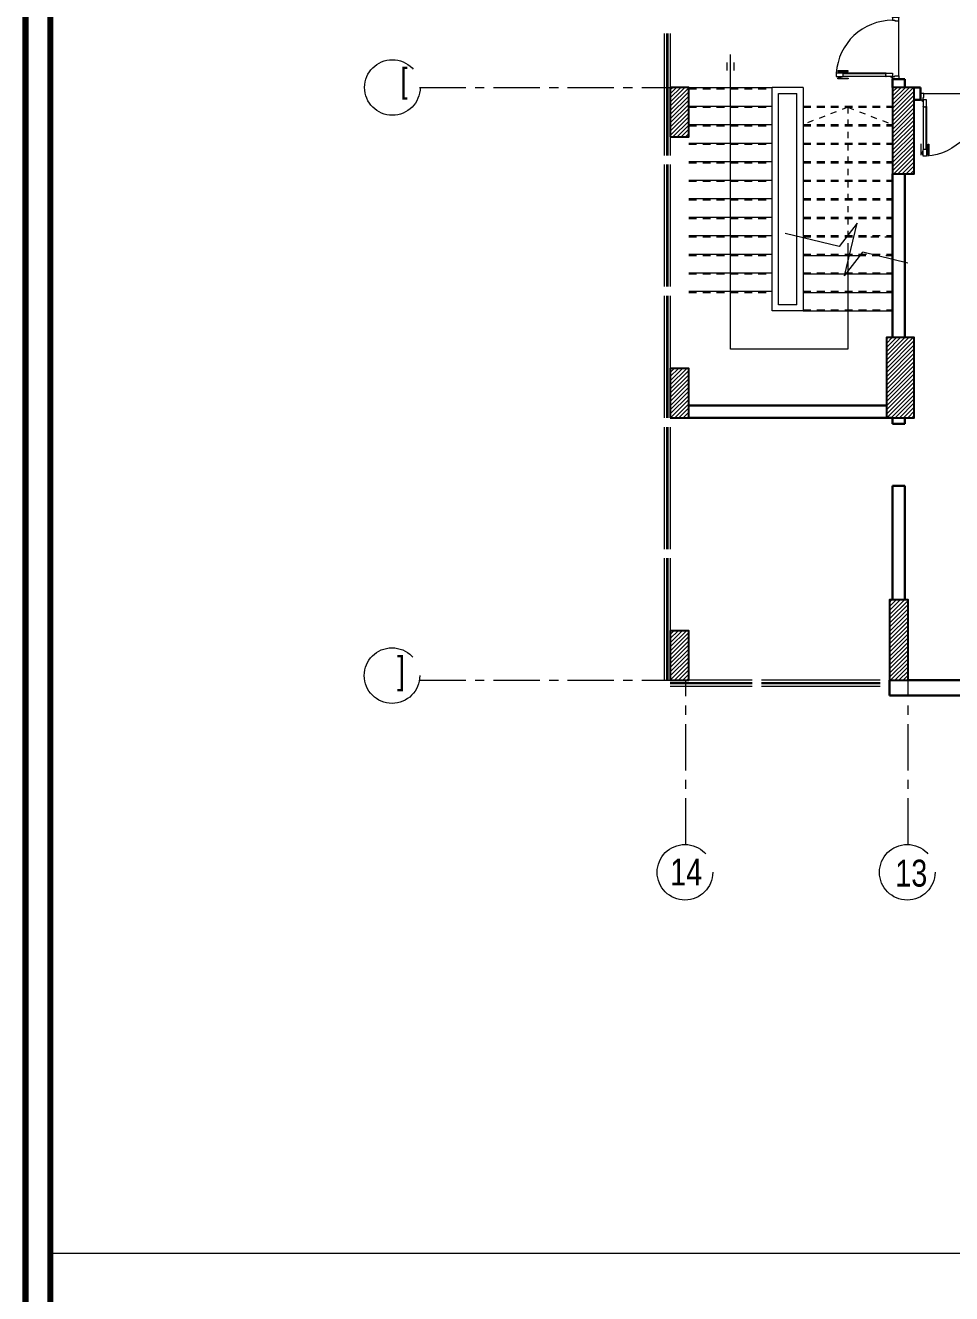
# Model space of a CAD drawing. Extents: x 847 to 949, y 444 to 823.
# Drawn here: x 847.5 to 862.5, y 705.8 to 726.34 of the extents above; entities that cross this region are included whole.
import ezdxf

# ---------------------------------------------------------------- set-up
doc = ezdxf.new("R2010")
doc.units = 0
doc.header["$MEASUREMENT"] = 0
for name, pattern in [('CENTERX2', [4, 2.5, -0.5, 0.5, -0.5]), ('HIDDEN', [0.375, 0.25, -0.125]), ('HIDDEN2', [0.1875, 0.125, -0.0625])]:
    doc.linetypes.add(name, pattern=pattern)
doc.layers.get('0').update_dxf_attribs({"linetype": 'CONTINUOUS', "lineweight": 30})
for name, color, linetype, lineweight in [('axis', 1, 'CENTERX2', 5), ('Column', 6, 'CONTINUOUS', 25), ('DOOR', 30, 'CONTINUOUS', 9), ('hatch', 252, 'CONTINUOUS', 9), ('PLAN-ELEV', 2, 'CONTINUOUS', 5), ('PLAN-HAND', 30, 'CONTINUOUS', 5), ('PLAN-STAIR', 3, 'CONTINUOUS', 9), ('PLAN-STAIR-HIDDEN', 1, 'HIDDEN2', 5), ('SEC-HT', 251, 'CONTINUOUS', 5), ('stairs', 50, 'CONTINUOUS', 9), ('txt in circle', 11, 'CONTINUOUS', 13), ('UG-BORDER', 20, 'CONTINUOUS', 80), ('Wall', 5, 'CONTINUOUS', 30), ('WINDOW', 4, 'CONTINUOUS', 5)]:
    doc.layers.add(name, color=color, linetype=linetype, lineweight=lineweight)
doc.styles.add('SOSA2', font='SOSA.shx', dxfattribs={"width": 0.8})
pattern_1 = [(45, (1093.753867, 401.410554), (-0.0336759605, 0.0336759605), [])]

# ---------------------------------------------------------------- blocks, each defined once
blk = doc.blocks.new('d3')
at = {"layer": 'DOOR', "color": 252}
for p, q in [((45.662, -61.505), (45.662, -60.806)), ((45.667, -60.806), (45.667, -61.505)), ((45.714, -60.806), (45.714, -61.505)), ((45.719, -61.505), (45.719, -60.806))]:
    blk.add_line(p, q, dxfattribs=at)
at = {"layer": 'DOOR', "color": 251}
blk.add_line((45.674, -61.711), (46.563, -61.711), dxfattribs=at)
at = {"layer": 'DOOR', "color": 1}
for points in [[(45.634, -60.895), (45.626, -60.895), (45.626, -60.722), (45.634, -60.722)], [(45.646, -60.74), (45.64, -60.74), (45.64, -60.76), (45.646, -60.76)], [(45.735, -60.74), (45.741, -60.74), (45.741, -60.76), (45.735, -60.76)], [(45.747, -60.895), (45.755, -60.895), (45.755, -60.722), (45.747, -60.722)]]:
    blk.add_lwpolyline(points, close=True, dxfattribs=at)
for points in [[(45.634, -60.74, -1), (45.64, -60.74), (45.64, -60.74), (45.64, -60.76), (45.64, -60.76, -1), (45.634, -60.76), (45.634, -60.76)], [(45.747, -60.74, 1), (45.741, -60.74), (45.741, -60.74), (45.741, -60.76), (45.741, -60.76, 1), (45.747, -60.76), (45.747, -60.76)]]:
    blk.add_lwpolyline(points, format="xyb", close=True, dxfattribs=at)
for points in [[(45.652, -60.767), (45.646, -60.767), (45.646, -60.733), (45.652, -60.733)], [(45.663, -60.778), (45.652, -60.778), (45.652, -60.722), (45.663, -60.722)], [(45.729, -60.767), (45.735, -60.767), (45.735, -60.733), (45.729, -60.733)]]:
    blk.add_lwpolyline(points, dxfattribs=at)
at = {"layer": 'DOOR', "color": 5}
for points in [[(45.667, -60.81), (45.667, -60.81, -1), (45.667, -60.801)], [(45.714, -60.81), (45.714, -60.81, 1), (45.714, -60.801)], [(45.667, -61.5), (45.667, -61.5, 1), (45.667, -61.51)], [(45.714, -61.5), (45.714, -61.5, -1), (45.714, -61.51)]]:
    blk.add_lwpolyline(points, format="xyb", close=True, dxfattribs=at)
for points in [[(45.667, -60.8), (45.667, -60.811), (45.714, -60.811), (45.714, -60.8), (45.718, -60.8), (45.718, -60.7), (45.718, -60.7), (45.663, -60.7), (45.663, -60.8)], [(45.618, -61.711), (45.618, -61.611), (45.663, -61.611), (45.663, -61.649), (45.674, -61.649), (45.674, -61.711)], [(45.667, -61.511), (45.667, -61.5), (45.714, -61.5), (45.714, -61.511), (45.718, -61.511), (45.718, -61.611), (45.718, -61.611), (45.663, -61.611), (45.663, -61.511)], [(46.618, -61.711), (46.618, -61.611), (46.574, -61.611), (46.574, -61.649), (46.563, -61.649), (46.563, -61.711)]]:
    blk.add_lwpolyline(points, close=True, dxfattribs=at)
blk.add_lwpolyline([(45.718, -60.778), (45.729, -60.778), (45.729, -60.722), (45.718, -60.722)], dxfattribs=at)
blk.add_circle((45.652, -61.6), 0.0111, dxfattribs=at)
at = {"layer": 'DOOR', "color": 252}
blk.add_arc((45.661, -61.611), 0.913, 360, 86.3977, dxfattribs=at)
blk = doc.blocks.new('d2')
at = {"layer": 'DOOR', "color": 251}
for p, q in [((91.315, -77.838), (92.204, -77.838)), ((93.204, -77.838), (92.315, -77.838))]:
    blk.add_line(p, q, dxfattribs=at)
at = {"layer": 'DOOR', "color": 252}
for p, q in [((91.303, -78.043), (91.303, -78.743)), ((91.308, -78.743), (91.308, -78.043)), ((91.355, -78.743), (91.355, -78.043)), ((91.36, -78.043), (91.36, -78.743)), ((93.159, -78.043), (93.159, -78.743)), ((93.164, -78.743), (93.164, -78.043)), ((93.21, -78.743), (93.21, -78.043)), ((93.215, -78.043), (93.215, -78.743))]:
    blk.add_line(p, q, dxfattribs=at)
at = {"layer": 'DOOR', "color": 5}
for points in [[(91.259, -77.838), (91.259, -77.938), (91.304, -77.938), (91.304, -77.9), (91.315, -77.9), (91.315, -77.838)], [(92.259, -77.838), (92.259, -77.938), (92.215, -77.938), (92.215, -77.9), (92.204, -77.9), (92.204, -77.838)], [(92.259, -77.838), (92.259, -77.938), (92.304, -77.938), (92.304, -77.9), (92.315, -77.9), (92.315, -77.838)], [(93.259, -77.838), (93.259, -77.938), (93.215, -77.938), (93.215, -77.9), (93.204, -77.9), (93.204, -77.838)], [(91.308, -78.038), (91.308, -78.049), (91.355, -78.049), (91.355, -78.038), (91.359, -78.038), (91.359, -77.938), (91.359, -77.938), (91.304, -77.938), (91.304, -78.038)], [(93.21, -78.038), (93.21, -78.049), (93.164, -78.049), (93.164, -78.038), (93.159, -78.038), (93.159, -77.938), (93.159, -77.938), (93.215, -77.938), (93.215, -78.038)], [(91.308, -78.749), (91.308, -78.738), (91.355, -78.738), (91.355, -78.749), (91.359, -78.749), (91.359, -78.849), (91.359, -78.849), (91.304, -78.849), (91.304, -78.749)], [(93.21, -78.749), (93.21, -78.738), (93.164, -78.738), (93.164, -78.749), (93.159, -78.749), (93.159, -78.849), (93.159, -78.849), (93.215, -78.849), (93.215, -78.749)]]:
    blk.add_lwpolyline(points, close=True, dxfattribs=at)
for points in [[(91.308, -78.048), (91.308, -78.048, -1), (91.308, -78.038)], [(91.355, -78.048), (91.355, -78.048, 1), (91.355, -78.038)], [(93.164, -78.048), (93.164, -78.048, -1), (93.164, -78.038)], [(93.21, -78.048), (93.21, -78.048, 1), (93.21, -78.038)], [(91.308, -78.738), (91.308, -78.738, 1), (91.308, -78.748)], [(91.355, -78.738), (91.355, -78.738, -1), (91.355, -78.748)], [(93.164, -78.738), (93.164, -78.738, 1), (93.164, -78.748)], [(93.21, -78.738), (93.21, -78.738, -1), (93.21, -78.748)]]:
    blk.add_lwpolyline(points, format="xyb", close=True, dxfattribs=at)
at = {"layer": 'DOOR', "color": 1}
for points in [[(91.275, -78.654), (91.267, -78.654), (91.267, -78.826), (91.275, -78.826)], [(91.388, -78.654), (91.396, -78.654), (91.396, -78.826), (91.388, -78.826)], [(93.131, -78.654), (93.123, -78.654), (93.123, -78.826), (93.131, -78.826)], [(93.243, -78.654), (93.251, -78.654), (93.251, -78.826), (93.243, -78.826)], [(91.287, -78.809), (91.281, -78.809), (91.281, -78.788), (91.287, -78.788)], [(91.376, -78.809), (91.382, -78.809), (91.382, -78.788), (91.376, -78.788)], [(93.143, -78.809), (93.136, -78.809), (93.136, -78.788), (93.143, -78.788)], [(93.231, -78.809), (93.238, -78.809), (93.238, -78.788), (93.231, -78.788)]]:
    blk.add_lwpolyline(points, close=True, dxfattribs=at)
for points in [[(91.275, -78.808, 1), (91.281, -78.808), (91.281, -78.808), (91.281, -78.789), (91.281, -78.789, 1), (91.275, -78.789), (91.275, -78.789)], [(91.388, -78.808, -1), (91.382, -78.808), (91.382, -78.808), (91.382, -78.789), (91.382, -78.789, -1), (91.388, -78.789), (91.388, -78.789)], [(93.131, -78.808, 1), (93.136, -78.808), (93.136, -78.808), (93.136, -78.789), (93.136, -78.789, 1), (93.131, -78.789), (93.131, -78.789)], [(93.243, -78.808, -1), (93.238, -78.808), (93.238, -78.808), (93.238, -78.789), (93.238, -78.789, -1), (93.243, -78.789), (93.243, -78.789)]]:
    blk.add_lwpolyline(points, format="xyb", close=True, dxfattribs=at)
for points in [[(91.293, -78.781), (91.287, -78.781), (91.287, -78.816), (91.293, -78.816)], [(91.304, -78.771), (91.293, -78.771), (91.293, -78.826), (91.304, -78.826)], [(91.37, -78.781), (91.376, -78.781), (91.376, -78.816), (91.37, -78.816)], [(93.148, -78.781), (93.143, -78.781), (93.143, -78.816), (93.148, -78.816)], [(93.215, -78.771), (93.226, -78.771), (93.226, -78.826), (93.215, -78.826)], [(93.226, -78.781), (93.231, -78.781), (93.231, -78.816), (93.226, -78.816)]]:
    blk.add_lwpolyline(points, dxfattribs=at)
at = {"layer": 'DOOR', "color": 5}
for points in [[(91.359, -78.771), (91.37, -78.771), (91.37, -78.826), (91.359, -78.826)], [(93.159, -78.771), (93.148, -78.771), (93.148, -78.826), (93.159, -78.826)]]:
    blk.add_lwpolyline(points, dxfattribs=at)
for centre in [(91.293, -77.949), (93.226, -77.949)]:
    blk.add_circle(centre, 0.0111, dxfattribs=at)
at = {"layer": 'DOOR', "color": 252}
for centre, start, end in [((91.302, -77.938), 273.6023, 0), ((93.217, -77.938), 180, 266.3977)]:
    blk.add_arc(centre, 0.913, start, end, dxfattribs=at)
blk = doc.blocks.new('fghh')
at = {"layer": 'hatch'}
for p, q in [((1434.894, 1497.176), (1434.61, 1497.792)), ((1435.256, 1497.18), (1434.656, 1496.903)), ((1434.656, 1496.903), (1434.894, 1497.176)), ((1435.256, 1497.18), (1435.018, 1496.907)), ((1435.256, 1496.392), (1435.018, 1496.907))]:
    blk.add_line(p, q, dxfattribs=at)
blk = doc.blocks.new('A$C11ED6BD5')
at = {"layer": 'axis', "color": 0, "ltscale": 0.3}
for p, q in [((-61.363, 9.85), (-57.3, 9.85)), ((-61.363, 0.25), (-57.3, 0.25)), ((-57.05, -2.411), (-57.05, 0.25)), ((-53.45, -2.411), (-53.45, 0.25))]:
    blk.add_line(p, q, dxfattribs=at)
at = {"layer": 'axis', "color": 0}
for centre in [(-61.801, 9.85), (-61.807, 0.325), (-57.063, -2.861), (-53.463, -2.861)]:
    blk.add_circle(centre, 0.45, dxfattribs=at)
at = {"layer": 'txt in circle', "color": 0, "ltscale": 0.01, "attachment_point": 5, "style": 'SOSA2'}
for s, insert, char_height in [('[', (-61.612, 9.91), 0.392), (']', (-61.66, 0.353), 0.435), ('14', (-57.043, -2.856), 0.4355), ('13', (-53.397, -2.878), 0.4355)]:
    blk.add_mtext(s, dxfattribs=dict(at, insert=insert, char_height=char_height))

msp = doc.modelspace()

# ---------------------------------------------------------------- hatches: boundary and pattern name
at = {"layer": 'hatch'}
h = msp.add_hatch(dxfattribs=at)
h.set_pattern_fill('ANSI31', color=252, scale=0.015, style=0)
h.set_pattern_definition(pattern_1)
h.paths.add_polyline_path([(857.947, 724.533), (858.247, 724.533), (858.247, 725.333), (857.947, 725.333)])
h = msp.add_hatch(dxfattribs=at)
h.set_pattern_fill('ANSI31', color=252, scale=0.015, style=0)
h.set_pattern_definition(pattern_1)
h.paths.add_polyline_path([(861.547, 723.933), (861.897, 723.933), (861.897, 725.333), (861.547, 725.333)])
h = msp.add_hatch(dxfattribs=at)
h.set_pattern_fill('ANSI31', color=252, scale=0.015, style=0)
h.set_pattern_definition(pattern_1)
h.paths.add_polyline_path([(861.447, 719.983), (861.897, 719.983), (861.897, 721.283), (861.447, 721.283)])
h = msp.add_hatch(dxfattribs=at)
h.set_pattern_fill('ANSI31', color=252, scale=0.015, style=0)
h.set_pattern_definition(pattern_1)
h.paths.add_polyline_path([(857.947, 719.983), (858.247, 719.983), (858.247, 720.783), (857.947, 720.783)])
h = msp.add_hatch(dxfattribs=at)
h.set_pattern_fill('ANSI31', color=252, scale=0.015, style=0)
h.set_pattern_definition(pattern_1)
h.paths.add_polyline_path([(861.497, 715.733), (861.797, 715.733), (861.797, 717.033), (861.497, 717.033)])
h = msp.add_hatch(dxfattribs=at)
h.set_pattern_fill('ANSI31', color=252, scale=0.015, style=0)
h.set_pattern_definition(pattern_1)
h.paths.add_polyline_path([(857.947, 715.733), (858.247, 715.733), (858.247, 716.533), (857.947, 716.533)])

# ---------------------------------------------------------------- linework, layer by layer
at = {"layer": 'Column', "color": 252}
for points in [[(857.947, 724.533), (858.247, 724.533), (858.247, 725.333), (857.947, 725.333)], [(861.547, 723.933), (861.897, 723.933), (861.897, 725.333), (861.547, 725.333)], [(861.447, 719.983), (861.897, 719.983), (861.897, 721.283), (861.447, 721.283)], [(857.947, 719.983), (858.247, 719.983), (858.247, 720.783), (857.947, 720.783)], [(861.497, 715.733), (861.797, 715.733), (861.797, 717.033), (861.497, 717.033)], [(857.947, 715.733), (858.247, 715.733), (858.247, 716.533), (857.947, 716.533)]]:
    msp.add_lwpolyline(points, close=True, dxfattribs=at)
at = {"layer": 'PLAN-ELEV', "color": 252}
for p, q in [((858.864, 725.739), (858.864, 725.609)), ((858.922, 721.093), (858.922, 725.866)), ((858.978, 725.739), (858.978, 725.609)), ((860.822, 722.772), (860.822, 721.093)), ((860.822, 721.093), (858.922, 721.093))]:
    msp.add_line(p, q, dxfattribs=at)
at = {"layer": 'PLAN-HAND', "color": 252}
for p, q in [((859.597, 721.713), (859.597, 725.333)), ((860.097, 725.333), (859.597, 725.333)), ((860.097, 725.333), (860.097, 721.713)), ((859.697, 721.813), (859.697, 725.233)), ((859.997, 723.116), (859.997, 725.233)), ((859.997, 721.813), (859.997, 723.116)), ((860.097, 721.713), (859.597, 721.713)), ((859.997, 721.813), (859.697, 721.813))]:
    msp.add_line(p, q, dxfattribs=at)
at = {"layer": 'PLAN-STAIR', "color": 252}
for p, q in [((858.247, 725.333), (859.597, 725.333)), ((859.697, 725.233), (859.997, 725.233)), ((858.247, 725.033), (859.597, 725.033)), ((858.247, 724.733), (859.597, 724.733)), ((858.247, 724.433), (859.597, 724.433)), ((858.247, 724.133), (859.597, 724.133)), ((858.247, 723.833), (859.597, 723.833)), ((858.247, 723.533), (859.597, 723.533)), ((858.247, 723.233), (859.597, 723.233)), ((858.247, 722.933), (859.597, 722.933)), ((858.247, 722.633), (859.597, 722.633)), ((860.097, 722.613), (860.99, 722.613)), ((858.247, 722.333), (859.597, 722.333)), ((860.097, 722.313), (861.55, 722.313)), ((858.247, 722.033), (859.597, 722.033)), ((860.097, 722.013), (861.55, 722.013)), ((860.097, 721.713), (861.55, 721.713))]:
    msp.add_line(p, q, dxfattribs=at)
at = {"layer": 'PLAN-STAIR-HIDDEN', "color": 252}
for p, q in [((858.247, 725.313), (859.597, 725.313)), ((858.247, 725.013), (859.597, 725.013)), ((860.097, 725.033), (861.547, 725.033)), ((860.097, 725.013), (861.547, 725.013)), ((858.247, 724.713), (859.597, 724.713)), ((860.097, 724.733), (861.547, 724.733)), ((860.097, 724.713), (861.547, 724.713)), ((858.247, 724.413), (859.597, 724.413)), ((860.097, 724.433), (861.547, 724.433)), ((860.097, 724.413), (861.547, 724.413)), ((858.247, 724.113), (859.597, 724.113)), ((860.097, 724.133), (861.547, 724.133)), ((860.097, 724.113), (861.547, 724.113)), ((858.247, 723.813), (859.597, 723.813)), ((860.097, 723.833), (861.55, 723.833)), ((860.097, 723.813), (861.55, 723.813)), ((858.247, 723.513), (859.597, 723.513)), ((860.097, 723.533), (861.55, 723.533)), ((860.097, 723.513), (861.55, 723.513)), ((858.247, 723.213), (859.597, 723.213)), ((860.097, 723.233), (861.55, 723.233)), ((860.097, 723.213), (861.55, 723.213)), ((858.247, 722.913), (859.597, 722.913)), ((860.097, 722.933), (861.55, 722.933)), ((860.097, 722.913), (861.197, 722.913)), ((861.197, 722.913), (861.55, 722.913)), ((858.247, 722.613), (859.597, 722.613)), ((860.097, 722.633), (861.55, 722.633)), ((860.99, 722.613), (861.55, 722.613)), ((858.247, 722.313), (859.597, 722.313)), ((860.097, 722.333), (861.55, 722.333)), ((860.097, 722.033), (861.55, 722.033)), ((858.247, 722.013), (859.597, 722.013)), ((860.097, 721.733), (861.55, 721.733))]:
    msp.add_line(p, q, dxfattribs=at)
at = {"layer": 'SEC-HT', "color": 252, "linetype": 'HIDDEN', "ltscale": 0.01}
for q in [(860.097, 724.733), (861.547, 724.733), (860.822, 722.772)]:
    msp.add_line((860.822, 725.013), q, dxfattribs=at)
at = {"layer": 'stairs', "color": 252, "linetype": 'HIDDEN', "ltscale": 0.01}
msp.add_line((861.433, 722.313), (861.447, 722.313), dxfattribs=at)
at = {"layer": 'UG-BORDER'}
msp.add_line((847.502, 744.801), (847.502, 668.101), dxfattribs=at)
at = {"layer": 'UG-BORDER', "color": 7}
for p, q in [((847.502, 668.101), (847.502, 744.801)), ((847.906, 744.397), (847.906, 668.506))]:
    msp.add_line(p, q, dxfattribs=at)
at = {"layer": 'UG-BORDER', "color": 14, "lineweight": 20}
msp.add_line((847.906, 706.451), (926.919, 706.451), dxfattribs=at)
at = {"layer": 'Wall', "color": 252, "linetype": 'Continuous'}
for p, q in [((861.547, 725.333), (861.547, 725.466)), ((861.747, 725.466), (861.547, 725.466)), ((861.747, 725.333), (861.747, 725.466)), ((861.997, 725.333), (861.894, 725.333)), ((861.997, 725.133), (861.997, 725.333)), ((861.997, 725.133), (861.894, 725.133)), ((858.247, 720.183), (861.447, 720.183)), ((858.247, 719.983), (861.547, 719.983)), ((861.547, 719.883), (861.747, 719.883)), ((861.547, 718.883), (861.747, 718.883)), ((861.497, 715.483), (861.497, 715.733)), ((866.397, 715.733), (861.797, 715.733)), ((866.822, 715.483), (861.497, 715.483))]:
    msp.add_line(p, q, dxfattribs=at)
at = {"layer": 'Wall', "color": 252, "linetype": 'Continuous', "elevation": -0.1}
for points in [[(861.547, 723.933), (861.547, 721.283)], [(861.747, 723.933), (861.747, 721.283)]]:
    msp.add_lwpolyline(points, dxfattribs=at)
at = {"layer": 'Wall', "color": 252, "linetype": 'Continuous'}
for points in [[(861.547, 719.983), (861.547, 719.883)], [(861.747, 719.983), (861.747, 719.883)], [(861.547, 718.883), (861.547, 717.033)], [(861.747, 718.883), (861.747, 717.033)]]:
    msp.add_lwpolyline(points, dxfattribs=at)
at = {"layer": 'WINDOW', "color": 252, "linetype": 'Continuous'}
for p, q in [((857.847, 726.208), (857.847, 724.233)), ((857.887, 726.208), (857.887, 724.233)), ((857.907, 726.208), (857.907, 724.233)), ((857.947, 726.208), (857.947, 724.233)), ((857.847, 724.083), (857.847, 722.108)), ((857.887, 724.083), (857.887, 722.108)), ((857.907, 724.083), (857.907, 722.108)), ((857.947, 724.083), (857.947, 722.108)), ((857.847, 721.958), (857.847, 719.983)), ((857.887, 721.958), (857.887, 719.983)), ((857.907, 721.958), (857.907, 719.983)), ((857.947, 721.958), (857.947, 719.983)), ((857.847, 719.833), (857.847, 717.858)), ((857.887, 719.833), (857.887, 717.858)), ((857.907, 719.833), (857.907, 717.858)), ((857.947, 719.833), (857.947, 717.858)), ((857.847, 717.708), (857.847, 715.733)), ((857.887, 717.708), (857.887, 715.733)), ((857.907, 717.708), (857.907, 715.733)), ((857.947, 717.708), (857.947, 715.733)), ((859.272, 715.733), (857.947, 715.733)), ((859.272, 715.693), (857.947, 715.693)), ((859.272, 715.673), (857.947, 715.673)), ((861.347, 715.733), (859.422, 715.733)), ((861.347, 715.693), (859.422, 715.693)), ((861.347, 715.673), (859.422, 715.673)), ((859.272, 715.633), (857.947, 715.633)), ((861.347, 715.633), (859.422, 715.633))]:
    msp.add_line(p, q, dxfattribs=at)

# ---------------------------------------------------------------- block references
at = {"color": 252, "linetype": 'Continuous', "rotation": 270}
msp.add_blockref('d2', (939.484, 818.725), dxfattribs=at)
at = {"color": 252, "linetype": 'Continuous', "xscale": -1, "rotation": 180}
msp.add_blockref('d3', (816.378, 663.522), dxfattribs=at)
at = {"layer": 'axis', "color": 252}
msp.add_blockref('A$C11ED6BD5', (915.247, 715.483), dxfattribs=at)
at = {"layer": 'hatch', "color": 252, "xscale": -1.327159507994789, "yscale": 1.327159507994789, "zscale": 1.327159507994789, "rotation": 101.2231120264299}
msp.add_blockref('fghh', (2439.035, 2977.401), dxfattribs=at)

doc.saveas('drawing.dxf')
